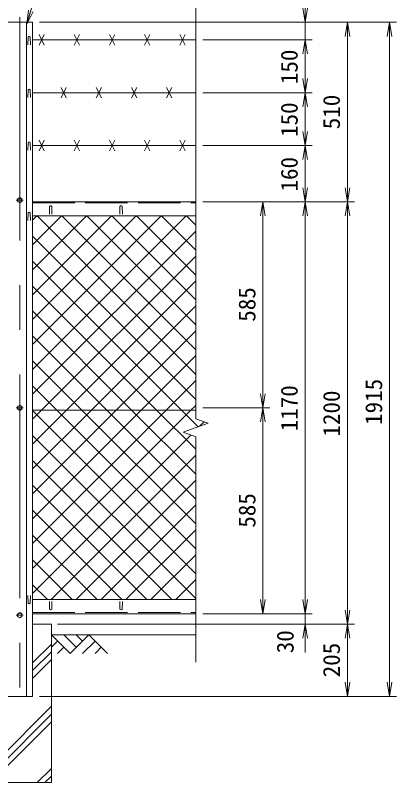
# Model space of a CAD drawing. Units: millimetres, scale not verified. Extents: x -4200 to 4200, y -2970 to 2970.
# Drawn here: x -1397 to -314, y -356 to 1824 of the extents above; entities that cross this region are included whole.
import ezdxf
from ezdxf.enums import TextEntityAlignment as Align

# ---------------------------------------------------------------- set-up
doc = ezdxf.new("R2010")
doc.units = ezdxf.units.MM
doc.header["$LTSCALE"] = 20
doc.linetypes.add('DASHED', pattern=[7.5, 6, -1.5])
doc.linetypes.add('USER1', pattern=[50.8, 31.75, -6.35, 6.35, -6.35])
for name, color, linetype, lineweight in [('0-0_D-STR1', 1, 'Continuous', 18), ('0-1_D-BMK', 2, 'USER1', 13), ('0-2_D-STR-DIM', 7, 'Continuous', 9), ('0-3_D-BGD', 7, 'Continuous', 9), ('0-4_D-STR4', 7, 'Continuous', 9), ('0-5_D-DCR-HCH', 7, 'Continuous', 9), ('0-6_D-STR3', 3, 'Continuous', 13), ('0-7_D-STR-TXT', 7, 'Continuous', 9), ('0-8_0', 7, 'Continuous', 9), ('0-A_D-STR2', 7, 'Continuous', 9)]:
    doc.layers.add(name, color=color, linetype=linetype, lineweight=lineweight)
doc.styles.add('ＭＳ ゴシック', font='')
doc.styles.get('ＭＳ ゴシック').set_extended_font_data('MS Gothic')

# ---------------------------------------------------------------- blocks, each defined once
blk = doc.blocks.new('_Open')
at = {"layer": '0-8_0'}
blk.add_line((-20, 3.33), (0, 0), dxfattribs=at)
blk.add_lwpolyline([(-20, -3.33), (0, 0), (-20, 0)], dxfattribs=at)

msp = doc.modelspace()

# ---------------------------------------------------------------- linework, layer by layer
at = {"layer": '0-0_D-STR1'}
for p, q in [((-1365.97, -111.02), (-1365.97, 1803.98)), ((-1348.47, -111.02), (-1348.47, 1803.98)), ((-1360.97, 1761.86), (-1361.72, 1740.36)), ((-1354.97, 1761.86), (-1354.22, 1740.36)), ((-1360.97, 1611.86), (-1361.72, 1590.36)), ((-1354.97, 1611.86), (-1354.22, 1590.36)), ((-1360.97, 1461.86), (-1361.72, 1440.36)), ((-1354.97, 1461.86), (-1354.22, 1440.36)), ((-1348.47, 1293.98), (-884.97, 1293.98)), ((-1299.97, 1280.85), (-1300.72, 1259.35)), ((-1293.97, 1280.85), (-1293.22, 1259.35)), ((-1099.97, 1280.85), (-1100.72, 1259.35)), ((-1093.97, 1280.85), (-1093.22, 1259.35)), ((-1360.97, 1262.36), (-1361.72, 1240.86)), ((-1354.97, 1262.36), (-1354.22, 1240.86)), ((-884.97, 1253.98), (-1348.47, 1253.98)), ((-1360.97, 154.31), (-1361.72, 175.81)), ((-1354.97, 154.31), (-1354.22, 175.81)), ((-884.97, 163.98), (-1348.47, 163.98)), ((-1299.97, 137.11), (-1300.72, 158.61)), ((-1293.97, 137.11), (-1293.22, 158.61)), ((-1099.97, 137.11), (-1100.72, 158.61)), ((-1093.97, 137.11), (-1093.22, 158.61)), ((-1348.47, 123.98), (-884.97, 123.98)), ((-1421.47, -111.02), (-1348.47, -111.02))]:
    msp.add_line(p, q, dxfattribs=at)
at = {"layer": '0-0_D-STR1', "linetype": 'DASHED'}
for p, q in [((-1348.47, 1290.98), (-884.97, 1290.98)), ((-1348.47, 126.98), (-884.97, 126.98))]:
    msp.add_line(p, q, dxfattribs=at)
at = {"layer": '0-0_D-STR1'}
msp.add_lwpolyline([(-1421.47, -111.02), (-1421.47, 1803.98), (-1348.47, 1803.98)], dxfattribs=at)
for centre, start, end in [((-1357.97, 1760.61), 22.61986, 157.38014), ((-1357.97, 1610.61), 22.61986, 157.38014), ((-1357.97, 1460.61), 22.61986, 157.38014), ((-1357.97, 1261.11), 22.61986, 157.38014), ((-1296.97, 1279.6), 22.61986, 157.38014), ((-1096.97, 1279.6), 22.61986, 157.38014), ((-1357.97, 155.56), 202.61986, 337.38014), ((-1296.97, 138.36), 202.61986, 337.38014), ((-1096.97, 138.36), 202.61986, 337.38014)]:
    msp.add_arc(centre, 3.25, start, end, dxfattribs=at)
at = {"layer": '0-1_D-BMK'}
for p, q in [((-1384.97, 1818.98), (-1384.97, -126.02)), ((-1374.97, 1298.48), (-1394.97, 1298.48)), ((-1374.97, 708.98), (-1394.97, 708.98)), ((-1374.97, 119.48), (-1394.97, 119.48))]:
    msp.add_line(p, q, dxfattribs=at)
at = {"layer": '0-2_D-STR-DIM'}
for p, q in [((-884.97, 1853.43), (-884.97, 677.88)), ((-1328.47, 1803.98), (-433.93, 1803.98)), ((-1328.47, 1803.98), (-313.93, 1803.98)), ((-1328.47, 1803.98), (-553.93, 1803.98)), ((-573.93, 1753.98), (-573.93, 1803.98)), ((-864.97, 1753.98), (-553.93, 1753.98)), ((-864.97, 1753.98), (-553.93, 1753.98)), ((-453.93, 1333.98), (-453.93, 1763.98)), ((-333.93, -71.02), (-333.93, 1763.98)), ((-573.93, 1643.98), (-573.93, 1713.98)), ((-573.93, 1713.98), (-573.93, 1673.98)), ((-864.97, 1603.98), (-553.93, 1603.98)), ((-864.97, 1603.98), (-553.93, 1603.98)), ((-573.93, 1493.98), (-573.93, 1563.98)), ((-864.97, 1453.98), (-553.93, 1453.98)), ((-864.97, 1453.98), (-553.93, 1453.98)), ((-573.93, 1333.98), (-573.93, 1413.98)), ((-864.97, 1293.98), (-673.93, 1293.98)), ((-864.97, 1293.98), (-553.93, 1293.98)), ((-864.97, 1293.98), (-433.93, 1293.98)), ((-864.97, 1293.98), (-433.93, 1293.98)), ((-864.97, 1293.98), (-553.93, 1293.98)), ((-693.93, 748.98), (-693.93, 1253.98)), ((-573.93, 1253.98), (-573.93, 163.98)), ((-453.93, 1253.98), (-453.93, 133.98)), ((-864.97, 708.98), (-673.93, 708.98)), ((-864.97, 708.98), (-673.93, 708.98)), ((-849.74, 665.06), (-884.97, 677.88)), ((-920.21, 639.4), (-849.74, 665.06)), ((-693.93, 668.98), (-693.93, 163.98)), ((-884.97, 626.58), (-920.21, 639.4)), ((-884.97, 626.58), (-884.97, -13.33)), ((-573.93, 163.98), (-573.93, 203.98)), ((-864.97, 123.98), (-553.93, 123.98)), ((-864.97, 123.98), (-553.93, 123.98)), ((-864.97, 123.98), (-673.93, 123.98)), ((-573.93, 123.98), (-573.93, 93.98)), ((-1277.2, 93.98), (-433.93, 93.98)), ((-1274.97, 93.98), (-553.93, 93.98)), ((-1274.97, 93.98), (-433.93, 93.98)), ((-573.93, 53.98), (-573.93, 13.98)), ((-453.93, 53.98), (-453.93, -71.02)), ((-1328.47, -111.02), (-433.93, -111.02)), ((-1328.47, -111.02), (-313.93, -111.02))]:
    msp.add_line(p, q, dxfattribs=at)
at = {"layer": '0-3_D-BGD'}
msp.add_line((-1294.97, 63.98), (-884.97, 63.98), dxfattribs=at)
at = {"layer": '0-4_D-STR4'}
for p, q in [((-1294.97, 93.98), (-1348.47, 93.98)), ((-1294.97, 93.98), (-1294.97, -356.02)), ((-1294.97, -356.02), (-1474.97, -356.02))]:
    msp.add_line(p, q, dxfattribs=at)
at = {"layer": '0-5_D-DCR-HCH'}
for p, q in [((-1241.76, 10.77), (-1294.97, 63.98)), ((-1277.24, 46.24), (-1294.97, 28.59)), ((-1224.03, 28.5), (-1259.5, 63.98)), ((-1188.55, 63.98), (-1241.76, 10.77)), ((-1206.2, 46.15), (-1224.03, 63.98)), ((-1170.81, 46.24), (-1206.45, 10.77)), ((-1188.55, 63.98), (-1135.34, 10.77)), ((-1348.47, -15.66), (-1294.97, 37.84)), ((-1259.5, 28.5), (-1277.32, 10.77)), ((-1153.08, 28.5), (-1170.89, 10.77)), ((-1348.47, -37.76), (-1294.97, 15.74)), ((-1348.47, -59.86), (-1294.97, -6.36)), ((-1474.97, -318.94), (-1294.97, -138.94)), ((-1474.97, -341.04), (-1294.97, -161.04)), ((-1467.86, -356.02), (-1294.97, -183.14)), ((-1335.28, -356.02), (-1294.97, -315.72)), ((-1313.18, -356.02), (-1294.97, -337.81))]:
    msp.add_line(p, q, dxfattribs=at)
at = {"layer": '0-6_D-STR3'}
for p, q in [((-1329.97, 1738.98), (-1314.97, 1768.98)), ((-1329.97, 1768.98), (-1314.97, 1738.98)), ((-1229.97, 1738.98), (-1214.97, 1768.98)), ((-1229.97, 1768.98), (-1214.97, 1738.98)), ((-1129.97, 1738.98), (-1114.97, 1768.98)), ((-1129.97, 1768.98), (-1114.97, 1738.98)), ((-1029.97, 1738.98), (-1014.97, 1768.98)), ((-1029.97, 1768.98), (-1014.97, 1738.98)), ((-929.97, 1738.98), (-914.97, 1768.98)), ((-929.97, 1768.98), (-914.97, 1738.98)), ((-1348.47, 1753.98), (-884.97, 1753.98)), ((-1267.47, 1618.98), (-1252.47, 1588.98)), ((-1267.47, 1588.98), (-1252.47, 1618.98)), ((-1167.47, 1618.98), (-1152.47, 1588.98)), ((-1167.47, 1588.98), (-1152.47, 1618.98)), ((-1067.47, 1618.98), (-1052.47, 1588.98)), ((-1067.47, 1588.98), (-1052.47, 1618.98)), ((-967.47, 1618.98), (-952.47, 1588.98)), ((-967.47, 1588.98), (-952.47, 1618.98)), ((-1348.47, 1603.98), (-884.97, 1603.98)), ((-1329.97, 1438.98), (-1314.97, 1468.98)), ((-1329.97, 1468.98), (-1314.97, 1438.98)), ((-1229.97, 1438.98), (-1214.97, 1468.98)), ((-1229.97, 1468.98), (-1214.97, 1438.98)), ((-1129.97, 1438.98), (-1114.97, 1468.98)), ((-1129.97, 1468.98), (-1114.97, 1438.98)), ((-1029.97, 1438.98), (-1014.97, 1468.98)), ((-1029.97, 1468.98), (-1014.97, 1438.98)), ((-929.97, 1438.98), (-914.97, 1468.98)), ((-929.97, 1468.98), (-914.97, 1438.98)), ((-1348.47, 1453.98), (-884.97, 1453.98)), ((-1384.97, 1305.99), (-1391.47, 1302.23)), ((-1391.47, 1302.23), (-1391.47, 1294.73)), ((-1391.47, 1294.73), (-1384.97, 1290.97)), ((-1378.47, 1302.23), (-1384.97, 1305.99)), ((-1384.97, 1290.97), (-1378.47, 1294.73)), ((-1378.47, 1294.73), (-1378.47, 1302.23)), ((-884.97, 702.23), (-1348.47, 702.23)), ((-1384.97, 126.99), (-1391.47, 123.23)), ((-1391.47, 123.23), (-1391.47, 115.73)), ((-1391.47, 115.73), (-1384.97, 111.97)), ((-1378.47, 123.23), (-1384.97, 126.99)), ((-1384.97, 111.97), (-1378.47, 115.73)), ((-1378.47, 115.73), (-1378.47, 123.23))]:
    msp.add_line(p, q, dxfattribs=at)
msp.add_lwpolyline([(-1378.47, 712.73), (-1384.97, 716.49), (-1391.47, 712.73), (-1391.47, 705.23), (-1384.97, 701.47), (-1378.47, 705.23)], close=True, dxfattribs=at)
for centre in [(-1384.97, 1298.48), (-1384.97, 708.98), (-1384.97, 119.48)]:
    msp.add_circle(centre, 6.25, dxfattribs=at)
at = {"layer": '0-7_D-STR-TXT'}
msp.add_lwpolyline([(-991.26, 1937.86), (-1322.64, 1937.86), (-1364.33, 1800.2)], dxfattribs=at)
at = {"layer": '0-A_D-STR2'}
for p, q in [((-1348.47, 1242.19), (-1336.68, 1253.98)), ((-1348.47, 1171.47), (-1265.97, 1253.98)), ((-1348.47, 1100.76), (-1195.26, 1253.98)), ((-1348.47, 1030.05), (-1124.55, 1253.98)), ((-1348.47, 959.34), (-1053.84, 1253.98)), ((-1348.47, 888.63), (-983.13, 1253.98)), ((-1348.47, 817.92), (-912.42, 1253.98)), ((-884.97, 803.2), (-1335.75, 1253.98)), ((-884.97, 873.91), (-1265.04, 1253.98)), ((-884.97, 944.62), (-1194.33, 1253.98)), ((-884.97, 1015.33), (-1123.62, 1253.98)), ((-884.97, 1086.04), (-1052.91, 1253.98)), ((-884.97, 1156.75), (-982.2, 1253.98)), ((-884.97, 1227.46), (-911.49, 1253.98)), ((-1348.47, 747.21), (-884.97, 1210.71)), ((-884.97, 732.49), (-1348.47, 1195.99)), ((-1322.75, 702.23), (-884.97, 1140)), ((-1252.03, 702.23), (-884.97, 1069.29)), ((-996.14, 702.23), (-1348.47, 1054.57)), ((-1066.85, 702.23), (-1348.47, 983.86)), ((-1181.32, 702.23), (-884.97, 998.58)), ((-1110.61, 702.23), (-884.97, 927.87)), ((-1137.56, 702.23), (-1348.47, 913.15)), ((-1039.9, 702.23), (-884.97, 857.16)), ((-1208.27, 702.23), (-1348.47, 842.44)), ((-969.19, 702.23), (-884.97, 786.45)), ((-1278.98, 702.23), (-1348.47, 771.72)), ((-1348.47, 676.5), (-1322.75, 702.23)), ((-1348.47, 605.79), (-1252.03, 702.23)), ((-1348.47, 535.08), (-1181.32, 702.23)), ((-1348.47, 464.37), (-1110.61, 702.23)), ((-1348.47, 393.66), (-1039.9, 702.23)), ((-1348.47, 322.95), (-969.19, 702.23)), ((-1348.47, 252.24), (-898.48, 702.23)), ((-884.97, 237.51), (-1348.47, 701.01)), ((-884.97, 308.22), (-1278.98, 702.23)), ((-884.97, 378.94), (-1208.27, 702.23)), ((-884.97, 449.65), (-1137.56, 702.23)), ((-884.97, 520.36), (-1066.85, 702.23)), ((-884.97, 591.07), (-996.14, 702.23)), ((-898.48, 702.23), (-884.97, 715.74)), ((-873.65, 656.35), (-860.89, 669.11)), ((-1348.47, 181.53), (-898.5, 631.5)), ((-884.97, 166.8), (-1348.47, 630.3)), ((-1295.31, 163.98), (-884.97, 574.31)), ((-952.86, 163.98), (-1348.47, 559.59)), ((-1224.6, 163.98), (-884.97, 503.6)), ((-1023.57, 163.98), (-1348.47, 488.88)), ((-1094.28, 163.98), (-1348.47, 418.17)), ((-1153.89, 163.98), (-884.97, 432.89)), ((-1083.18, 163.98), (-884.97, 362.18)), ((-1164.99, 163.98), (-1348.47, 347.46)), ((-1012.47, 163.98), (-884.97, 291.47)), ((-1235.7, 163.98), (-1348.47, 276.75)), ((-941.76, 163.98), (-884.97, 220.76)), ((-1306.41, 163.98), (-1348.47, 206.04))]:
    msp.add_line(p, q, dxfattribs=at)
msp.add_lwpolyline([(-877.97, 654.78), (-925.43, 702.23), (-1348.47, 1125.28)], dxfattribs=at)

# ---------------------------------------------------------------- block references
at = {"layer": '0-2_D-STR-DIM', "xscale": 2, "yscale": 2}
for p, rotation in [((-573.93, 1803.98), 270), ((-453.93, 1803.98), 90), ((-333.93, 1803.98), 90), ((-573.93, 1753.98), 90), ((-573.93, 1753.98), 90), ((-573.93, 1603.98), 270), ((-573.93, 1603.98), 90), ((-573.93, 1453.98), 270), ((-573.93, 1453.98), 90), ((-573.93, 1293.98), 270), ((-453.93, 1293.98), 270), ((-693.93, 1293.98), 90), ((-573.93, 1293.98), 90), ((-453.93, 1293.98), 90), ((-693.93, 708.98), 270), ((-693.93, 708.98), 90), ((-693.93, 123.98), 270), ((-573.93, 123.98), 270), ((-573.93, 123.98), 270), ((-453.93, 93.98), 270), ((-573.93, 93.98), 90), ((-453.93, 93.98), 90), ((-453.93, -111.02), 270), ((-333.93, -111.02), 270)]:
    msp.add_blockref('_Open', p, dxfattribs=dict(at, rotation=rotation))
at = {"layer": '0-7_D-STR-TXT', "xscale": 2, "yscale": 2, "rotation": 253.14944}
msp.add_blockref('_Open', (-1364.91, 1798.28), dxfattribs=at)

# ---------------------------------------------------------------- texts
at = {"layer": '0-2_D-STR-DIM', "style": 'ＭＳ ゴシック'}
for s, p in [('150', (-580.68, 1628.33)), ('510', (-460.68, 1500.1)), ('150', (-580.68, 1478.33)), ('160', (-580.68, 1323.33)), ('585', (-700.68, 953.25)), ('1915', (-340.68, 660.23)), ('1170', (-580.68, 642.08)), ('1200', (-460.68, 627.08)), ('585', (-700.68, 368.25)), ('30', (-592.19, 11.56)), ('205', (-460.68, -56.87))]:
    msp.add_text(s, height=48.09, rotation=90, dxfattribs=at).set_placement(p, align=Align.BOTTOM_LEFT)

doc.saveas('drawing.dxf')
